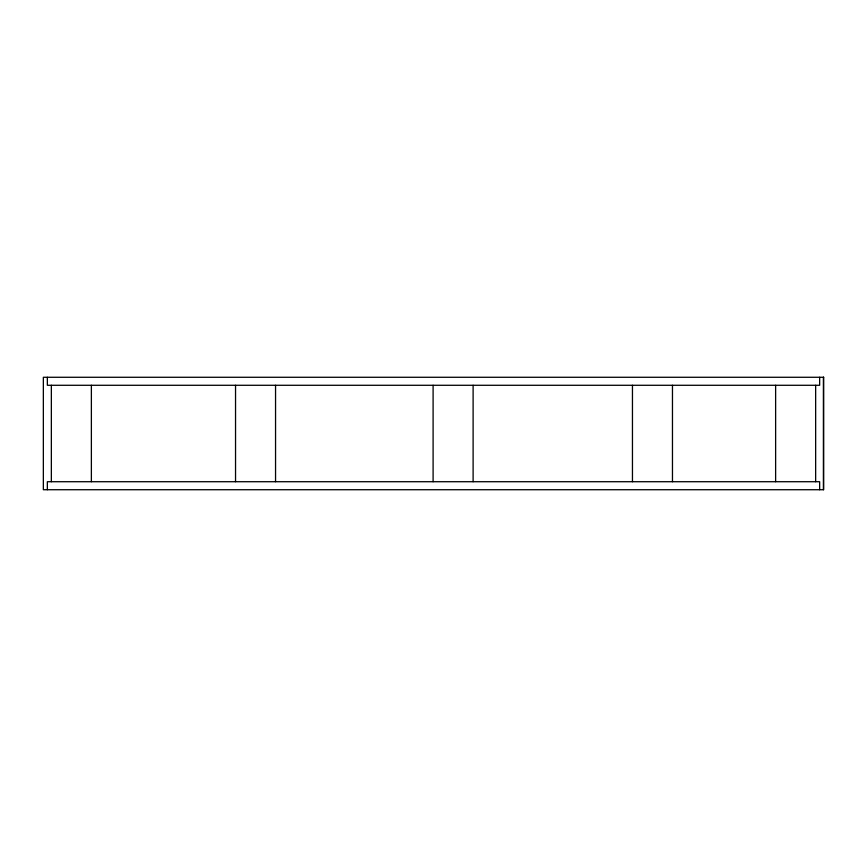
<?xml version="1.0" encoding="UTF-8"?>
<svg xmlns="http://www.w3.org/2000/svg" width="867" height="867" viewBox="0 0 867 867"><rect width="100%" height="100%" fill="white"/><g stroke="black" fill="none" stroke-linecap="round" stroke-linejoin="round"><path stroke-width="1.3" d="M823.401 377.275L823.401 489.725M819.651 377.275L819.651 385.284L47.349 385.284L47.349 377.275M819.651 489.725L819.651 481.716L47.349 481.716L47.349 489.725M815.652 385.284L815.652 481.716M775.629 385.284L775.629 481.716M672.467 385.284L672.467 481.716M632.455 385.284L632.455 481.716M473.111 385.284L473.111 481.716M433.099 385.284L433.099 481.716M275.554 385.284L275.554 481.716M235.542 385.284L235.542 481.716M91.371 385.284L91.371 481.716M51.348 385.284L51.348 481.716M823.65 377.275L43.35 377.275L43.35 489.725L823.65 489.725L823.65 377.275"/></g></svg>
